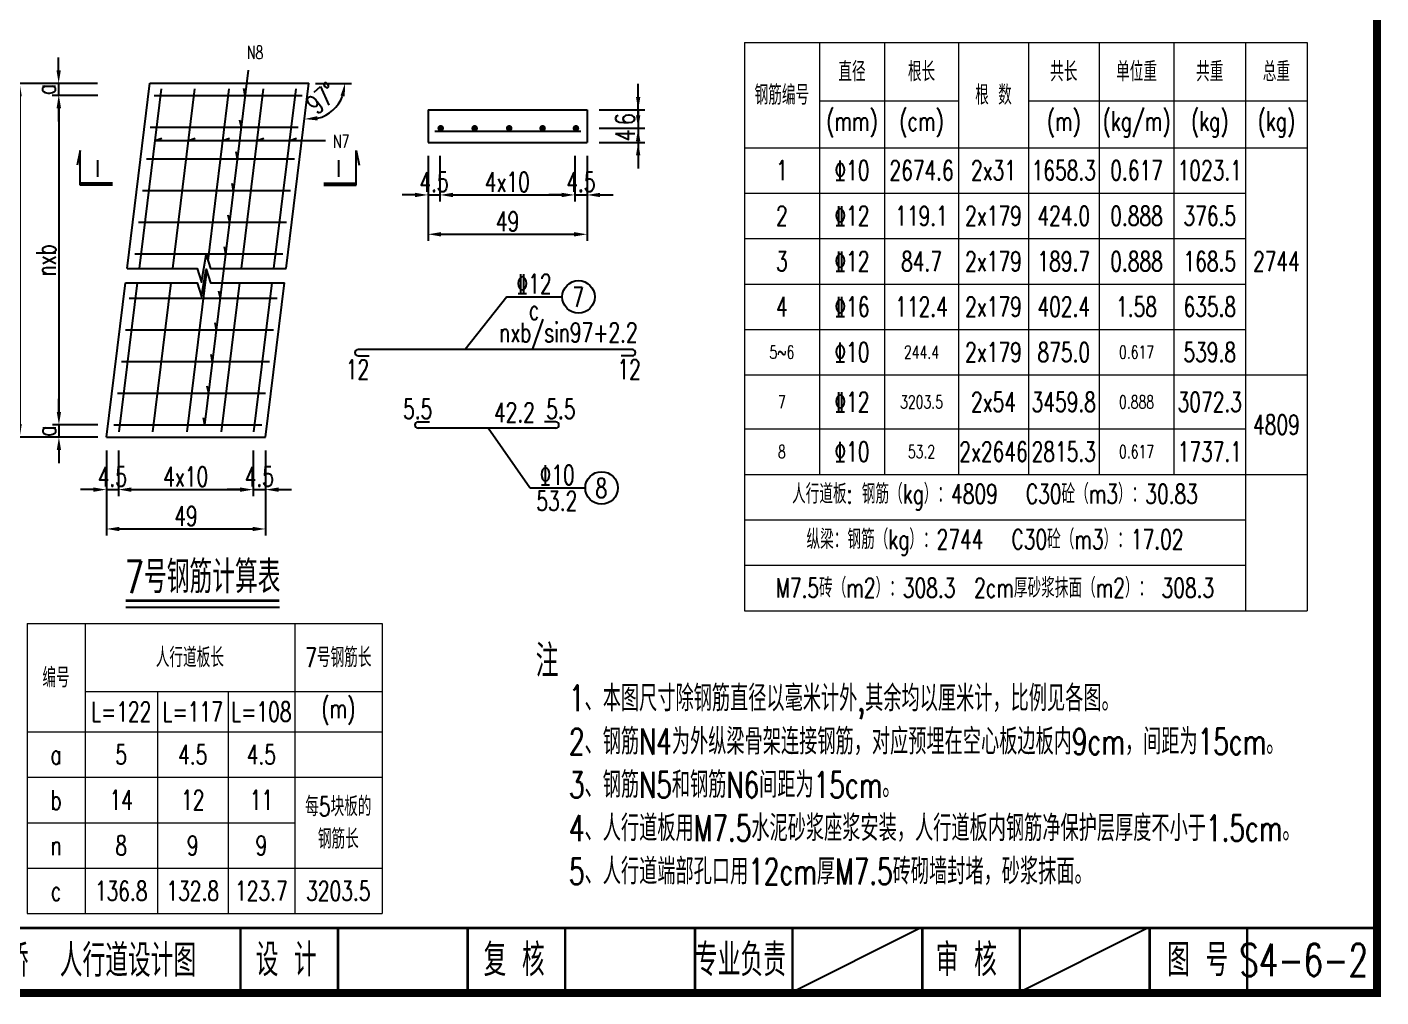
# Model space of a CAD drawing. Header units: millimetres. Extents: x -51 to 12129, y -1309 to -715.
# Drawn here: x 9811.9 to 10020.4, y -1002.3 to -852.9 of the extents above; entities that cross this region are included whole.
import ezdxf
from ezdxf.enums import TextEntityAlignment as Align

# ---------------------------------------------------------------- set-up
doc = ezdxf.new("R2010")
doc.units = ezdxf.units.MM
doc.header["$LTSCALE"] = 0.25
doc.layers.add('TEXT', color=7, linetype='Continuous', lineweight=18)
for name, color, linetype in [('图框', 7, 'Continuous'), ('文字', 7, 'Continuous'), ('标注', 4, 'Continuous'), ('次轮廓线', 7, 'Continuous'), ('钢筋', 6, 'Continuous')]:
    doc.layers.add(name, color=color, linetype=linetype)
doc.styles.get("Standard").update_dxf_attribs({"font": 'simplex1.shx', "width": 0.7, "bigfont": 'hztxt.shx'})
doc.styles.add('TEXT', font='simplex1.shx', dxfattribs={"width": 0.7, "bigfont": 'hztxt.shx'})
doc.dimstyles.new('比例1：20', dxfattribs={"dimtxt": 3, "dimasz": 2, "dimexe": 1, "dimexo": 2, "dimgap": 0.5, "dimtad": 1, "dimlfac": 2, "dimzin": 13, "dimdsep": 46, "dimtxsty": 'Standard', "dimcen": -0.09, "dimclrd": 256, "dimclre": 256, "dimclrt": 7, "dimaunit": 1, "dimadec": 0, "dimazin": 0, "dimtfac": 0.0005, "dimtix": 1, "dimtmove": 2, "dimatfit": 3, "dimldrblk": 'DIM', "dimfxl": 0, "dimtolj": 1, "dimtzin": 13, "dimarcsym": 0})
doc.dimstyles.new('比例1：25', dxfattribs={"dimtxt": 3, "dimasz": 2, "dimexe": 1, "dimexo": 1, "dimgap": 1, "dimtad": 1, "dimdec": 1, "dimlfac": 2.5, "dimzin": 9, "dimdsep": 46, "dimtxsty": 'Standard', "dimcen": -0.09, "dimclrd": 4, "dimclre": 4, "dimclrt": 7, "dimaunit": 1, "dimadec": 0, "dimazin": 0, "dimtfac": 0.0005, "dimtdec": 1, "dimtix": 1, "dimtmove": 2, "dimatfit": 3, "dimfxl": 0, "dimtolj": 1, "dimtzin": 13, "dimarcsym": 0})

# ---------------------------------------------------------------- blocks, each defined once
blk = doc.blocks.new('*D2312')
at = {"layer": 'Defpoints', "color": 0}
for p in [(9824.11, -916.02), (9848.61, -916.02), (9848.61, -930.17)]:
    blk.add_point(p, dxfattribs=at)
at = {"layer": '标注', "lineweight": -2}
for p, q in [((9824.11, -924.17), (9824.11, -931.17)), ((9848.61, -924.17), (9848.61, -931.17)), ((9826.11, -930.17), (9846.61, -930.17))]:
    blk.add_line(p, q, dxfattribs=at)
at = {"layer": '标注'}
for points in [[(9826.11, -929.84), (9826.11, -930.51), (9824.11, -930.17)], [(9846.61, -929.84), (9846.61, -930.51), (9848.61, -930.17)]]:
    blk.add_solid(points, dxfattribs=at)
at = {"layer": '标注', "color": 7, "insert": (9836.36, -928.17), "char_height": 3, "attachment_point": 5}
blk.add_mtext('\\A1;49', dxfattribs=at)
blk = doc.blocks.new('DIM')
blk.add_lwpolyline([(-1, -0.1, 0.2, 0, 0), (0, 0, 0, 0, 0)], format="xyseb")
blk = doc.blocks.new('*D2313')
at = {"layer": 'Defpoints', "color": 0}
for p in [(9824.11, -916.02), (9825.95, -916.02), (9825.95, -924.11)]:
    blk.add_point(p, dxfattribs=at)
at = {"layer": '标注', "lineweight": -2}
for p, q in [((9824.11, -918.11), (9824.11, -925.11)), ((9825.95, -918.11), (9825.95, -925.11)), ((9822.11, -924.11), (9820.11, -924.11)), ((9824.11, -924.11), (9825.95, -924.11)), ((9827.95, -924.11), (9829.95, -924.11))]:
    blk.add_line(p, q, dxfattribs=at)
at = {"layer": '标注'}
for points in [[(9822.11, -923.78), (9822.11, -924.45), (9824.11, -924.11)], [(9827.95, -923.78), (9827.95, -924.45), (9825.95, -924.11)]]:
    blk.add_solid(points, dxfattribs=at)
at = {"layer": '标注', "color": 7, "insert": (9825.03, -922.11), "char_height": 3, "attachment_point": 5}
blk.add_mtext('\\A1;4.5', dxfattribs=at)
blk = doc.blocks.new('*D2314')
at = {"layer": 'Defpoints', "color": 0}
for p in [(9825.95, -916.02), (9846.7, -916.02), (9846.7, -924.11)]:
    blk.add_point(p, dxfattribs=at)
at = {"layer": '标注', "lineweight": -2}
for p, q in [((9825.95, -918.11), (9825.95, -925.11)), ((9846.7, -918.11), (9846.7, -925.11)), ((9827.95, -924.11), (9844.7, -924.11))]:
    blk.add_line(p, q, dxfattribs=at)
at = {"layer": '标注'}
for points in [[(9827.95, -923.78), (9827.95, -924.45), (9825.95, -924.11)], [(9844.7, -923.78), (9844.7, -924.45), (9846.7, -924.11)]]:
    blk.add_solid(points, dxfattribs=at)
at = {"layer": '标注', "color": 7, "insert": (9836.32, -922.11), "char_height": 3, "attachment_point": 5}
blk.add_mtext('\\A1;4x10', dxfattribs=at)
blk = doc.blocks.new('*D2248')
at = {"layer": 'Defpoints', "color": 0}
for p in [(9846.7, -916.02), (9848.61, -916.02), (9848.61, -924.11)]:
    blk.add_point(p, dxfattribs=at)
at = {"layer": '标注', "lineweight": -2}
for p, q in [((9846.7, -918.11), (9846.7, -925.11)), ((9848.61, -918.11), (9848.61, -925.11)), ((9844.7, -924.11), (9842.7, -924.11)), ((9846.7, -924.11), (9848.61, -924.11)), ((9850.61, -924.11), (9852.61, -924.11))]:
    blk.add_line(p, q, dxfattribs=at)
at = {"layer": '标注'}
for points in [[(9844.7, -923.78), (9844.7, -924.45), (9846.7, -924.11)], [(9850.61, -923.78), (9850.61, -924.45), (9848.61, -924.11)]]:
    blk.add_solid(points, dxfattribs=at)
at = {"layer": '标注', "color": 7, "insert": (9847.65, -922.11), "char_height": 3, "attachment_point": 5}
blk.add_mtext('\\A1;4.5', dxfattribs=at)
blk = doc.blocks.new('*D2249')
at = {"layer": 'Defpoints', "color": 0}
for p in [(9835.38, -861.53), (9816.76, -863.4), (9835.38, -863.4)]:
    blk.add_point(p, dxfattribs=at)
at = {"layer": '标注', "lineweight": -2}
for p, q in [((9816.76, -859.53), (9816.76, -857.53)), ((9822.76, -861.53), (9815.76, -861.53)), ((9816.76, -861.53), (9816.76, -863.4)), ((9822.76, -863.4), (9815.76, -863.4)), ((9816.76, -865.4), (9816.76, -867.4))]:
    blk.add_line(p, q, dxfattribs=at)
at = {"layer": '标注'}
for points in [[(9816.43, -859.53), (9817.09, -859.53), (9816.76, -861.53)], [(9816.43, -865.4), (9817.09, -865.4), (9816.76, -863.4)]]:
    blk.add_solid(points, dxfattribs=at)
at = {"layer": '标注', "color": 7, "insert": (9814.76, -862.46), "char_height": 3, "attachment_point": 5, "rotation": 90}
blk.add_mtext('\\A1;a', dxfattribs=at)
blk = doc.blocks.new('*D2315')
at = {"layer": 'Defpoints', "color": 0}
for p in [(9835.42, -863.4), (9816.8, -914.14), (9833.03, -914.14)]:
    blk.add_point(p, dxfattribs=at)
at = {"layer": '标注', "lineweight": -2}
for p, q in [((9822.8, -863.4), (9815.8, -863.4)), ((9816.8, -865.4), (9816.8, -912.14)), ((9822.8, -914.14), (9815.8, -914.14))]:
    blk.add_line(p, q, dxfattribs=at)
at = {"layer": '标注'}
for points in [[(9816.47, -865.4), (9817.13, -865.4), (9816.8, -863.4)], [(9816.47, -912.14), (9817.13, -912.14), (9816.8, -914.14)]]:
    blk.add_solid(points, dxfattribs=at)
at = {"layer": '标注', "color": 7, "insert": (9814.8, -888.77), "char_height": 3, "attachment_point": 5, "rotation": 90}
blk.add_mtext('\\A1;nxb', dxfattribs=at)
blk = doc.blocks.new('*D2316')
at = {"layer": 'Defpoints', "color": 0}
for p in [(9828.92, -914.14), (9816.8, -916.02), (9828.92, -916.02)]:
    blk.add_point(p, dxfattribs=at)
at = {"layer": '标注', "lineweight": -2}
for p, q in [((9816.8, -912.14), (9816.8, -910.14)), ((9822.8, -914.14), (9815.8, -914.14)), ((9816.8, -914.14), (9816.8, -916.02)), ((9822.8, -916.02), (9815.8, -916.02)), ((9816.8, -918.02), (9816.8, -920.02))]:
    blk.add_line(p, q, dxfattribs=at)
at = {"layer": '标注'}
for points in [[(9816.47, -912.14), (9817.13, -912.14), (9816.8, -914.14)], [(9816.47, -918.02), (9817.13, -918.02), (9816.8, -916.02)]]:
    blk.add_solid(points, dxfattribs=at)
at = {"layer": '标注', "color": 7, "insert": (9814.8, -915.08), "char_height": 3, "attachment_point": 5, "rotation": 90}
blk.add_mtext('\\A1;a', dxfattribs=at)
blk = doc.blocks.new('*D2250')
at = {"layer": 'Defpoints', "color": 0}
for p in [(9873.63, -870.63), (9898.13, -870.63), (9898.13, -884.78)]:
    blk.add_point(p, dxfattribs=at)
at = {"layer": '标注', "lineweight": -2}
for p, q in [((9873.63, -878.78), (9873.63, -885.78)), ((9898.13, -878.78), (9898.13, -885.78)), ((9875.63, -884.78), (9896.13, -884.78))]:
    blk.add_line(p, q, dxfattribs=at)
at = {"layer": '标注'}
for points in [[(9875.63, -884.45), (9875.63, -885.12), (9873.63, -884.78)], [(9896.13, -884.45), (9896.13, -885.12), (9898.13, -884.78)]]:
    blk.add_solid(points, dxfattribs=at)
at = {"layer": '标注', "color": 7, "insert": (9885.88, -882.78), "char_height": 3, "attachment_point": 5}
blk.add_mtext('\\A1;49', dxfattribs=at)
blk = doc.blocks.new('*D2251')
at = {"layer": 'Defpoints', "color": 0}
for p in [(9873.63, -870.63), (9875.47, -870.63), (9875.47, -878.72)]:
    blk.add_point(p, dxfattribs=at)
at = {"layer": '标注', "lineweight": -2}
for p, q in [((9873.63, -872.72), (9873.63, -879.72)), ((9875.47, -872.72), (9875.47, -879.72)), ((9871.63, -878.72), (9869.63, -878.72)), ((9873.63, -878.72), (9875.47, -878.72)), ((9877.47, -878.72), (9879.47, -878.72))]:
    blk.add_line(p, q, dxfattribs=at)
at = {"layer": '标注'}
for points in [[(9871.63, -878.39), (9871.63, -879.06), (9873.63, -878.72)], [(9877.47, -878.39), (9877.47, -879.06), (9875.47, -878.72)]]:
    blk.add_solid(points, dxfattribs=at)
at = {"layer": '标注', "color": 7, "insert": (9874.55, -876.72), "char_height": 3, "attachment_point": 5}
blk.add_mtext('\\A1;4.5', dxfattribs=at)
blk = doc.blocks.new('*D2252')
at = {"layer": 'Defpoints', "color": 0}
for p in [(9875.47, -870.63), (9896.22, -870.63), (9896.22, -878.72)]:
    blk.add_point(p, dxfattribs=at)
at = {"layer": '标注', "lineweight": -2}
for p, q in [((9875.47, -872.72), (9875.47, -879.72)), ((9896.22, -872.72), (9896.22, -879.72)), ((9877.47, -878.72), (9894.22, -878.72))]:
    blk.add_line(p, q, dxfattribs=at)
at = {"layer": '标注'}
for points in [[(9877.47, -878.39), (9877.47, -879.06), (9875.47, -878.72)], [(9894.22, -878.39), (9894.22, -879.06), (9896.22, -878.72)]]:
    blk.add_solid(points, dxfattribs=at)
at = {"layer": '标注', "color": 7, "insert": (9885.84, -876.72), "char_height": 3, "attachment_point": 5}
blk.add_mtext('\\A1;4x10', dxfattribs=at)
blk = doc.blocks.new('*D2253')
at = {"layer": 'Defpoints', "color": 0}
for p in [(9896.22, -870.63), (9898.13, -870.63), (9898.13, -878.72)]:
    blk.add_point(p, dxfattribs=at)
at = {"layer": '标注', "lineweight": -2}
for p, q in [((9896.22, -872.72), (9896.22, -879.72)), ((9898.13, -872.72), (9898.13, -879.72)), ((9894.22, -878.72), (9892.22, -878.72)), ((9896.22, -878.72), (9898.13, -878.72)), ((9900.13, -878.72), (9902.13, -878.72))]:
    blk.add_line(p, q, dxfattribs=at)
at = {"layer": '标注'}
for points in [[(9894.22, -878.39), (9894.22, -879.06), (9896.22, -878.72)], [(9900.13, -878.39), (9900.13, -879.06), (9898.13, -878.72)]]:
    blk.add_solid(points, dxfattribs=at)
at = {"layer": '标注', "color": 7, "insert": (9897.17, -876.72), "char_height": 3, "attachment_point": 5}
blk.add_mtext('\\A1;4.5', dxfattribs=at)
blk = doc.blocks.new('*D2317')
at = {"layer": 'Defpoints', "color": 0}
for p in [(9896.41, -868.45), (9896.41, -870.63), (9905.99, -870.63)]:
    blk.add_point(p, dxfattribs=at)
at = {"layer": '标注', "lineweight": -2}
for p, q in [((9905.99, -866.45), (9905.99, -864.45)), ((9899.99, -868.45), (9906.99, -868.45)), ((9905.99, -868.45), (9905.99, -870.63)), ((9899.99, -870.63), (9906.99, -870.63)), ((9905.99, -872.63), (9905.99, -874.63))]:
    blk.add_line(p, q, dxfattribs=at)
at = {"layer": '标注'}
for points in [[(9905.65, -866.45), (9906.32, -866.45), (9905.99, -868.45)], [(9905.65, -872.63), (9906.32, -872.63), (9905.99, -870.63)]]:
    blk.add_solid(points, dxfattribs=at)
at = {"layer": '标注', "color": 7, "insert": (9903.99, -869.54), "char_height": 3, "attachment_point": 5, "rotation": 90}
blk.add_mtext('\\A1;4', dxfattribs=at)
blk = doc.blocks.new('*D2318')
at = {"layer": 'Defpoints', "color": 0}
for p in [(9895.88, -865.63), (9896.41, -868.45), (9905.99, -868.45)]:
    blk.add_point(p, dxfattribs=at)
at = {"layer": '标注', "lineweight": -2}
for p, q in [((9905.99, -863.63), (9905.99, -861.63)), ((9899.99, -865.63), (9906.99, -865.63)), ((9905.99, -865.63), (9905.99, -868.45)), ((9899.99, -868.45), (9906.99, -868.45)), ((9905.99, -870.45), (9905.99, -872.45))]:
    blk.add_line(p, q, dxfattribs=at)
at = {"layer": '标注'}
for points in [[(9905.65, -863.63), (9906.32, -863.63), (9905.99, -865.63)], [(9905.65, -870.45), (9906.32, -870.45), (9905.99, -868.45)]]:
    blk.add_solid(points, dxfattribs=at)
at = {"layer": '标注', "color": 7, "insert": (9903.99, -867.04), "char_height": 3, "attachment_point": 5, "rotation": 90}
blk.add_mtext('\\A1;6', dxfattribs=at)
blk = doc.blocks.new('*T2254')
at = {"layer": '文字', "color": 1, "lineweight": 0}
for p, q in [((0, 0), (8.92, 0)), ((0, 0), (0, -10.5)), ((8.92, 0), (20.07, 0)), ((20.07, 0), (30.94, 0)), ((30.94, 0), (41.2, 0)), ((41.2, 0), (54.65, 0)), ((54.65, 0), (54.65, -10.5)), ((0, -10.5), (0, -16.7)), ((54.65, -10.5), (54.65, -16.7)), ((0, -16.7), (0, -23.7)), ((54.65, -16.7), (54.65, -23.7)), ((0, -23.7), (0, -30.7)), ((54.65, -23.7), (54.65, -30.7)), ((0, -30.7), (0, -37.7)), ((54.65, -30.7), (54.65, -37.7)), ((0, -37.7), (0, -44.7)), ((54.65, -37.7), (54.65, -44.7)), ((0, -44.7), (8.92, -44.7)), ((8.92, -44.7), (20.07, -44.7)), ((20.07, -44.7), (30.94, -44.7)), ((30.94, -44.7), (41.2, -44.7)), ((41.2, -44.7), (54.65, -44.7))]:
    blk.add_line(p, q, dxfattribs=at)
at = {"layer": '文字', "color": 0, "lineweight": 0}
for p, q in [((8.92, 0), (8.92, -10.5)), ((41.2, 0), (41.2, -10.5)), ((8.92, -10.5), (20.07, -10.5)), ((8.92, -10.5), (8.92, -16.7)), ((20.07, -10.5), (30.94, -10.5)), ((20.07, -10.5), (20.07, -16.7)), ((30.94, -10.5), (41.2, -10.5)), ((30.94, -10.5), (30.94, -16.7)), ((41.2, -10.5), (54.65, -10.5)), ((41.2, -10.5), (41.2, -16.7)), ((0, -16.7), (8.92, -16.7)), ((8.92, -16.7), (20.07, -16.7)), ((8.92, -16.7), (8.92, -23.7)), ((20.07, -16.7), (30.94, -16.7)), ((20.07, -16.7), (20.07, -23.7)), ((30.94, -16.7), (41.2, -16.7)), ((30.94, -16.7), (30.94, -23.7)), ((41.2, -16.7), (54.65, -16.7)), ((41.2, -16.7), (41.2, -23.7)), ((0, -23.7), (8.92, -23.7)), ((8.92, -23.7), (20.07, -23.7)), ((8.92, -23.7), (8.92, -30.7)), ((20.07, -23.7), (30.94, -23.7)), ((20.07, -23.7), (20.07, -30.7)), ((30.94, -23.7), (41.2, -23.7)), ((30.94, -23.7), (30.94, -30.7)), ((41.2, -23.7), (54.65, -23.7)), ((41.2, -23.7), (41.2, -30.7)), ((0, -30.7), (8.92, -30.7)), ((8.92, -30.7), (20.07, -30.7)), ((8.92, -30.7), (8.92, -37.7)), ((20.07, -30.7), (30.94, -30.7)), ((20.07, -30.7), (20.07, -37.7)), ((30.94, -30.7), (41.2, -30.7)), ((30.94, -30.7), (30.94, -37.7)), ((41.2, -30.7), (41.2, -37.7))]:
    blk.add_line(p, q, dxfattribs=at)
at = {"layer": '文字', "color": 2, "lineweight": 0}
for p, q in [((0, -37.7), (8.92, -37.7)), ((8.92, -37.7), (20.07, -37.7)), ((8.92, -37.7), (8.92, -44.7)), ((20.07, -37.7), (30.94, -37.7)), ((20.07, -37.7), (20.07, -44.7)), ((30.94, -37.7), (41.2, -37.7)), ((30.94, -37.7), (30.94, -44.7)), ((41.2, -37.7), (54.65, -37.7)), ((41.2, -37.7), (41.2, -44.7))]:
    blk.add_line(p, q, dxfattribs=at)
at = {"layer": '文字', "color": 0, "char_height": 3, "attachment_point": 5}
for s, insert, width in [('人行道板长', (25.06, -5.25), 29.2811), ('7号钢筋长', (47.92, -5.25), 10.4527), ('{\\C256;L=122}', (14.49, -13.6), 8.1524), ('{\\C256;L=}117', (25.5, -13.6), 7.873), ('{\\C256;L=108}', (36.07, -13.6), 7.2556), ('(m)', (47.92, -13.6), 10.4527), ('5', (14.49, -20.2), 8.1524), ('4.5', (25.5, -20.2), 7.873), ('4.5', (36.07, -20.2), 7.2556), ('a', (4.46, -20.2), 5.9157), ('b', (4.46, -27.2), 5.9157), ('14', (14.49, -27.2), 8.1524), ('12', (25.5, -27.2), 7.873), ('11', (36.07, -27.2), 7.2556), ('每5块板的钢筋长', (47.92, -30.7), 10.4527), ('8', (14.49, -34.2), 8.1524), ('9', (25.5, -34.2), 7.873), ('9', (36.07, -34.2), 7.2556), ('n', (4.46, -34.2), 5.9157), ('3203.5', (47.92, -41.2), 10.4527)]:
    blk.add_mtext(s, dxfattribs=dict(at, insert=insert, width=width))
at = {"layer": '文字', "insert": (4.46, -8.35), "char_height": 3, "width": 5.9157, "attachment_point": 5}
blk.add_mtext('编号', dxfattribs=at)
at = {"layer": '文字', "color": 0, "char_height": 3, "attachment_point": 5, "style": 'TEXT'}
for s, insert, width in [('c', (4.46, -41.2), 5.9157), ('136.8', (14.49, -41.2), 8.1524), ('132.8', (25.5, -41.2), 7.873), ('123.7', (36.07, -41.2), 7.2556)]:
    blk.add_mtext(s, dxfattribs=dict(at, insert=insert, width=width))
blk = doc.blocks.new('*D2319')
at = {"layer": 'Defpoints', "color": 0}
for p in [(9835.42, -861.53), (9810.76, -916.02), (9837.73, -916.02)]:
    blk.add_point(p, dxfattribs=at)
at = {"layer": '标注', "lineweight": -2}
for p, q in [((9816.76, -861.53), (9809.76, -861.53)), ((9810.76, -863.53), (9810.76, -914.02)), ((9816.76, -916.02), (9809.76, -916.02))]:
    blk.add_line(p, q, dxfattribs=at)
at = {"layer": '标注'}
for points in [[(9810.43, -863.53), (9811.09, -863.53), (9810.76, -861.53)], [(9810.43, -914.02), (9811.09, -914.02), (9810.76, -916.02)]]:
    blk.add_solid(points, dxfattribs=at)
at = {"layer": '标注', "color": 7, "insert": (9808.76, -888.77), "char_height": 3, "attachment_point": 5, "rotation": 90}
blk.add_mtext('\\A1;L', dxfattribs=at)
blk = doc.blocks.new('*T2255')
at = {"layer": '文字', "color": 1, "lineweight": 0}
for p, q in [((0, 0), (11.56, 0)), ((0, 0), (0, -9)), ((11.56, 0), (21.59, 0)), ((21.59, 0), (32.97, 0)), ((32.97, 0), (43.75, 0)), ((43.75, 0), (54.62, 0)), ((54.62, 0), (66.15, 0)), ((66.15, 0), (77.18, 0)), ((77.18, 0), (86.65, 0)), ((86.65, 0), (86.65, -9)), ((0, -9), (0, -16.21)), ((86.65, -9), (86.65, -16.21)), ((0, -16.21), (0, -23.21)), ((86.65, -16.21), (86.65, -23.21)), ((0, -23.21), (0, -30.21)), ((86.65, -23.21), (86.65, -30.21)), ((0, -30.21), (0, -37.21)), ((86.65, -30.21), (86.65, -37.21)), ((0, -37.21), (0, -44.21)), ((86.65, -37.21), (86.65, -44.21)), ((0, -44.21), (0, -51.21)), ((86.65, -44.21), (86.65, -51.21)), ((0, -51.21), (0, -59.54)), ((86.65, -51.21), (86.65, -59.54)), ((0, -59.54), (0, -66.54)), ((86.65, -59.54), (86.65, -66.54)), ((0, -66.54), (0, -73.54)), ((86.65, -66.54), (86.65, -73.54)), ((0, -73.54), (0, -80.54)), ((86.65, -73.54), (86.65, -80.54)), ((0, -80.54), (0, -87.54)), ((86.65, -80.54), (86.65, -87.54)), ((0, -87.54), (11.56, -87.54)), ((11.56, -87.54), (21.59, -87.54)), ((21.59, -87.54), (32.97, -87.54)), ((32.97, -87.54), (43.75, -87.54)), ((43.75, -87.54), (54.62, -87.54)), ((54.62, -87.54), (66.15, -87.54)), ((66.15, -87.54), (77.18, -87.54)), ((77.18, -87.54), (86.65, -87.54))]:
    blk.add_line(p, q, dxfattribs=at)
at = {"layer": '文字', "color": 7, "lineweight": 0}
for p, q in [((11.56, 0), (11.56, -9)), ((21.59, 0), (21.59, -9)), ((32.97, 0), (32.97, -9)), ((43.75, 0), (43.75, -9)), ((54.62, 0), (54.62, -9)), ((66.15, 0), (66.15, -9)), ((77.18, 0), (77.18, -9)), ((11.56, -9), (21.59, -9)), ((11.56, -9), (11.56, -16.21)), ((21.59, -9), (32.97, -9)), ((21.59, -9), (21.59, -16.21)), ((32.97, -9), (32.97, -16.21)), ((43.75, -9), (54.62, -9)), ((43.75, -9), (43.75, -16.21)), ((54.62, -9), (66.15, -9)), ((54.62, -9), (54.62, -16.21)), ((66.15, -9), (77.18, -9)), ((66.15, -9), (66.15, -16.21)), ((77.18, -9), (86.65, -9)), ((77.18, -9), (77.18, -16.21)), ((0, -16.21), (11.56, -16.21)), ((11.56, -16.21), (21.59, -16.21)), ((11.56, -16.21), (11.56, -23.21)), ((21.59, -16.21), (32.97, -16.21)), ((21.59, -16.21), (21.59, -23.21)), ((32.97, -16.21), (43.75, -16.21)), ((32.97, -16.21), (32.97, -23.21)), ((43.75, -16.21), (54.62, -16.21)), ((43.75, -16.21), (43.75, -23.21)), ((54.62, -16.21), (66.15, -16.21)), ((54.62, -16.21), (54.62, -23.21)), ((66.15, -16.21), (77.18, -16.21)), ((66.15, -16.21), (66.15, -23.21)), ((77.18, -16.21), (86.65, -16.21)), ((77.18, -16.21), (77.18, -23.21)), ((0, -23.21), (11.56, -23.21)), ((11.56, -23.21), (21.59, -23.21)), ((11.56, -23.21), (11.56, -30.21)), ((21.59, -23.21), (32.97, -23.21)), ((21.59, -23.21), (21.59, -30.21)), ((32.97, -23.21), (43.75, -23.21)), ((32.97, -23.21), (32.97, -30.21)), ((43.75, -23.21), (54.62, -23.21)), ((43.75, -23.21), (43.75, -30.21)), ((54.62, -23.21), (66.15, -23.21)), ((54.62, -23.21), (54.62, -30.21)), ((66.15, -23.21), (77.18, -23.21)), ((66.15, -23.21), (66.15, -30.21)), ((77.18, -23.21), (77.18, -30.21)), ((0, -30.21), (11.56, -30.21)), ((11.56, -30.21), (21.59, -30.21)), ((11.56, -30.21), (11.56, -37.21)), ((21.59, -30.21), (32.97, -30.21)), ((21.59, -30.21), (21.59, -37.21)), ((32.97, -30.21), (43.75, -30.21)), ((32.97, -30.21), (32.97, -37.21)), ((43.75, -30.21), (54.62, -30.21)), ((43.75, -30.21), (43.75, -37.21)), ((54.62, -30.21), (66.15, -30.21)), ((54.62, -30.21), (54.62, -37.21)), ((66.15, -30.21), (77.18, -30.21)), ((66.15, -30.21), (66.15, -37.21)), ((77.18, -30.21), (77.18, -37.21)), ((0, -37.21), (11.56, -37.21)), ((11.56, -37.21), (21.59, -37.21)), ((11.56, -37.21), (11.56, -44.21)), ((21.59, -37.21), (32.97, -37.21)), ((21.59, -37.21), (21.59, -44.21)), ((32.97, -37.21), (43.75, -37.21)), ((32.97, -37.21), (32.97, -44.21)), ((43.75, -37.21), (54.62, -37.21)), ((43.75, -37.21), (43.75, -44.21)), ((54.62, -37.21), (66.15, -37.21)), ((54.62, -37.21), (54.62, -44.21)), ((66.15, -37.21), (77.18, -37.21)), ((66.15, -37.21), (66.15, -44.21)), ((77.18, -37.21), (77.18, -44.21)), ((0, -44.21), (11.56, -44.21)), ((11.56, -44.21), (21.59, -44.21)), ((11.56, -44.21), (11.56, -51.21)), ((21.59, -44.21), (32.97, -44.21)), ((21.59, -44.21), (21.59, -51.21)), ((32.97, -44.21), (43.75, -44.21)), ((32.97, -44.21), (32.97, -51.21)), ((43.75, -44.21), (54.62, -44.21)), ((43.75, -44.21), (43.75, -51.21)), ((54.62, -44.21), (66.15, -44.21)), ((54.62, -44.21), (54.62, -51.21)), ((66.15, -44.21), (77.18, -44.21)), ((66.15, -44.21), (66.15, -51.21)), ((77.18, -44.21), (77.18, -51.21)), ((0, -51.21), (11.56, -51.21)), ((11.56, -51.21), (21.59, -51.21)), ((11.56, -51.21), (11.56, -59.54)), ((21.59, -51.21), (32.97, -51.21)), ((21.59, -51.21), (21.59, -59.54)), ((32.97, -51.21), (43.75, -51.21)), ((32.97, -51.21), (32.97, -59.54)), ((43.75, -51.21), (54.62, -51.21)), ((43.75, -51.21), (43.75, -59.54)), ((54.62, -51.21), (66.15, -51.21)), ((54.62, -51.21), (54.62, -59.54)), ((66.15, -51.21), (77.18, -51.21)), ((66.15, -51.21), (66.15, -59.54)), ((77.18, -51.21), (86.65, -51.21)), ((77.18, -51.21), (77.18, -59.54)), ((0, -59.54), (11.56, -59.54)), ((11.56, -59.54), (21.59, -59.54)), ((11.56, -59.54), (11.56, -66.54)), ((21.59, -59.54), (32.97, -59.54)), ((21.59, -59.54), (21.59, -66.54)), ((32.97, -59.54), (43.75, -59.54)), ((32.97, -59.54), (32.97, -66.54)), ((43.75, -59.54), (54.62, -59.54)), ((43.75, -59.54), (43.75, -66.54)), ((54.62, -59.54), (66.15, -59.54)), ((54.62, -59.54), (54.62, -66.54)), ((66.15, -59.54), (77.18, -59.54)), ((66.15, -59.54), (66.15, -66.54)), ((77.18, -59.54), (77.18, -66.54)), ((0, -66.54), (11.56, -66.54)), ((11.56, -66.54), (21.59, -66.54)), ((21.59, -66.54), (32.97, -66.54)), ((32.97, -66.54), (43.75, -66.54)), ((43.75, -66.54), (54.62, -66.54)), ((54.62, -66.54), (66.15, -66.54)), ((66.15, -66.54), (77.18, -66.54)), ((77.18, -66.54), (86.65, -66.54)), ((77.18, -66.54), (77.18, -73.54)), ((0, -73.54), (11.56, -73.54)), ((11.56, -73.54), (21.59, -73.54)), ((21.59, -73.54), (32.97, -73.54)), ((32.97, -73.54), (43.75, -73.54)), ((43.75, -73.54), (54.62, -73.54)), ((54.62, -73.54), (66.15, -73.54)), ((66.15, -73.54), (77.18, -73.54)), ((77.18, -73.54), (77.18, -80.54)), ((0, -80.54), (11.56, -80.54)), ((11.56, -80.54), (21.59, -80.54)), ((21.59, -80.54), (32.97, -80.54)), ((32.97, -80.54), (43.75, -80.54)), ((43.75, -80.54), (54.62, -80.54)), ((54.62, -80.54), (66.15, -80.54)), ((66.15, -80.54), (77.18, -80.54)), ((77.18, -80.54), (77.18, -87.54))]:
    blk.add_line(p, q, dxfattribs=at)
at = {"layer": '文字', "color": 0, "char_height": 3, "attachment_point": 5}
for s, insert, width in [('直径', (16.57, -4.5), 7.0355), ('根长', (27.28, -4.5), 8.3796), ('共长', (49.18, -4.5), 7.8724), ('单位重', (60.39, -4.5), 8.5298), ('共重', (71.66, -4.5), 8.0264), ('总重', (81.92, -4.5), 6.4766), ('(mm)', (16.57, -12.6), 7.0355), ('(cm)', (27.28, -12.6), 8.3796), ('(m)', (49.18, -12.6), 7.8724), ('(kg/m)', (60.39, -12.6), 8.5298), ('(kg)', (71.66, -12.6), 8.0264), ('(kg)', (81.92, -12.6), 6.4766), ('1', (5.78, -19.71), 8.556), ('\x8310', (16.57, -19.71), 7.0355), ('2674.6', (27.28, -19.71), 8.3796), ('2x31', (38.36, -19.71), 7.7775), ('1658.3', (49.18, -19.71), 7.8724), ('0.617', (60.39, -19.71), 8.5298), ('1023.1', (71.66, -19.71), 8.0264), ('2', (5.78, -26.71), 8.556), ('\x8412', (16.57, -26.71), 7.0355), ('119.1', (27.28, -26.71), 8.3796), ('2x179', (38.36, -26.71), 7.7775), ('424.0', (49.18, -26.71), 7.8724), ('0.888', (60.39, -26.71), 8.5298), ('376.5', (71.66, -26.71), 8.0264), ('3', (5.78, -33.71), 8.556), ('\x8412', (16.57, -33.71), 7.0355), ('84.7', (27.28, -33.71), 8.3796), ('2x179', (38.36, -33.71), 7.7775), ('189.7', (49.18, -33.71), 7.8724), ('0.888', (60.39, -33.71), 8.5298), ('168.5', (71.66, -33.71), 8.0264), ('2744', (81.92, -33.71), 6.4766), ('4', (5.78, -40.71), 8.556), ('\x8416', (16.57, -40.71), 7.0355), ('112.4', (27.28, -40.71), 8.3796), ('2x179', (38.36, -40.71), 7.7775), ('402.4', (49.18, -40.71), 7.8724), ('1.58', (60.39, -40.71), 8.5298), ('635.8', (71.66, -40.71), 8.0264), ('\x8310', (16.57, -47.71), 7.0355), ('2x179', (38.36, -47.71), 7.7775), ('875.0', (49.18, -47.71), 7.8724), ('\x8412', (16.57, -55.38), 7.0355), ('3459.8', (49.18, -55.38), 7.8724), ('4809', (81.92, -58.88), 6.4766), ('\x8310', (16.57, -63.04), 7.0355), ('2x2646', (38.36, -63.04), 7.7775), ('人行道板: 钢筋（kg）：4809   C30砼（m3）：30.83', (38.59, -70.04), 74.1772), ('纵梁：钢筋（kg）：2744   C30砼（m3）：17.02', (38.59, -77.04), 74.1772), ('{\\C256;M7.5砖（m2）：308.3  }2cm厚砂浆抹面（m2）： 308.3', (38.59, -84.04), 74.1772)]:
    blk.add_mtext(s, dxfattribs=dict(at, insert=insert, width=width))
at = {"layer": '文字', "char_height": 3, "attachment_point": 5}
for s, insert, width in [('钢筋编号', (5.78, -8.1), 8.556), ('根 数', (38.36, -8.1), 7.7775)]:
    blk.add_mtext(s, dxfattribs=dict(at, insert=insert, width=width))
at = {"layer": '文字', "color": 0, "attachment_point": 5, "style": 'TEXT'}
for s, insert, char_height, width in [('5~6', (5.78, -47.71), 2, 8.556), ('244.4', (27.28, -47.71), 2, 8.3796), ('0.617', (60.39, -47.71), 2, 8.5298), ('{\\Fsimplex1,hztxt|c134;\\W0.7;539.8}', (71.66, -47.71), 3, 8.0264), ('{\\Fsimplex1,hztxt|c134;\\W0.7;2x54}', (38.36, -55.38), 3, 7.7775), ('{\\Fsimplex1,hztxt|c134;\\W0.7;3072.3}', (71.66, -55.38), 3, 8.0264), ('7', (5.78, -55.38), 2, 8.556), ('3203.5', (27.28, -55.38), 2, 8.3796), ('0.888', (60.39, -55.38), 2, 8.5298), ('8', (5.78, -63.04), 2, 8.556), ('53.2', (27.28, -63.04), 2, 8.3796), ('{\\Fsimplex1,hztxt|c134;\\W0.7;2815.3}', (49.18, -63.04), 3, 7.8724), ('0.617', (60.39, -63.04), 2, 8.5298), ('{\\Fsimplex1,hztxt|c134;\\W0.7;1737.1}', (71.66, -63.04), 3, 8.0264)]:
    blk.add_mtext(s, dxfattribs=dict(at, insert=insert, char_height=char_height, width=width))
blk = doc.blocks.new('*D2334')
at = {"layer": 'Defpoints', "color": 0}
for p in [(9830.8, -861.53), (9855.3, -861.53), (9855.3, -861.53), (9857.67, -866.54), (9851.8, -890.06)]:
    blk.add_point(p, dxfattribs=at)
at = {"layer": '标注', "color": 4, "lineweight": -2}
blk.add_line((9856.3, -861.53), (9861.85, -861.53), dxfattribs=at)
blk.add_arc((9855.3, -861.53), 5.55, 283.776, 339.224, dxfattribs=at)
at = {"layer": '标注', "color": 4}
for points in [[(9860.16, -863.43), (9860.81, -863.55), (9860.85, -861.53)], [(9856.64, -867.25), (9856.6, -866.58), (9854.63, -867.03)]]:
    blk.add_solid(points, dxfattribs=at)
at = {"layer": '标注', "color": 7, "insert": (9857.32, -863.81), "char_height": 3, "attachment_point": 5, "rotation": 41.5}
blk.add_mtext('\\A1;97°', dxfattribs=at)

msp = doc.modelspace()

# ---------------------------------------------------------------- linework, layer by layer
for p, q in [((9929.33091, -1001.65472), (9949.33091, -991.65472)), ((9964.33091, -1001.65472), (9984.33091, -991.65472))]:
    msp.add_line(p, q)
at = {"const_width": 0.4}
for points in [[(9639.75412, -991.65471), (10019.75412, -991.65471)], [(9914.75412, -1001.65471), (9914.75412, -991.65471)], [(9929.75412, -1001.65471), (9929.75412, -991.65471)], [(9949.75412, -1001.65471), (9949.75412, -991.65471)], [(9964.75412, -1001.65471), (9964.75412, -991.65471)], [(9984.75412, -1001.65471), (9984.75412, -991.65471)], [(9999.75412, -1001.65471), (9999.75412, -991.65471)]]:
    msp.add_lwpolyline(points, dxfattribs=at)
at = {"layer": '图框', "const_width": 1.2}
msp.add_lwpolyline([(10019.75412, -724.65471), (9639.75412, -724.65471), (9639.75412, -1001.65471), (10019.75412, -1001.65471)], close=True, dxfattribs=at)
at = {"layer": '图框', "const_width": 0.4}
for points in [[(9844.75412, -1001.65471), (9844.75412, -991.65471)], [(9859.75412, -1001.65471), (9859.75412, -991.65471)], [(9879.75412, -1001.65471), (9879.75412, -991.65471)], [(9894.75412, -1001.65471), (9894.75412, -991.65471)], [(9914.75412, -1001.65471), (9914.75412, -991.65471)]]:
    msp.add_lwpolyline(points, dxfattribs=at)
at = {"layer": '文字'}
for p, q in [((9873.63135, -865.62817), (9898.13135, -865.62817)), ((9873.63135, -865.62817), (9873.63135, -870.62817)), ((9898.13135, -865.62817), (9898.13135, -870.62817)), ((9873.63135, -870.62817), (9898.13135, -870.62817)), ((9827.08395, -942.23417), (9850.74627, -942.23417))]:
    msp.add_line(p, q, dxfattribs=at)
at = {"layer": '文字', "const_width": 0.4}
msp.add_lwpolyline([(9827.08395, -941.23417), (9850.74627, -941.23417)], dxfattribs=at)
at = {"layer": '文字'}
for centre in [(9896.80304, -894.4229), (9900.35435, -923.85081)]:
    msp.add_circle(centre, 2.5, dxfattribs=at)
at = {"layer": '标注'}
for p, q in [((9839.26274, -914.14116), (9845.97149, -859.50273)), ((9845.49277, -863.40163), (9845.27541, -862.33456)), ((9844.89377, -868.2801), (9844.67641, -867.21304)), ((9831.60876, -870.33921), (9832.64138, -869.99343)), ((9831.60876, -870.33921), (9857.8309, -870.33921)), ((9836.75479, -870.33921), (9837.78741, -869.99343)), ((9842.04761, -870.33921), (9843.08023, -869.99343)), ((9847.3306, -870.33921), (9848.36322, -869.99343)), ((9852.3306, -870.33921), (9853.36322, -869.99343)), ((9844.29477, -873.15857), (9844.07741, -872.09151)), ((9843.69577, -878.03704), (9843.47841, -876.96998)), ((9843.09676, -882.91551), (9842.87941, -881.84845)), ((9842.49776, -887.79398), (9842.28041, -886.72692)), ((9841.65874, -894.62727), (9841.44138, -893.56021)), ((9885.77013, -894.4229), (9879.35398, -902.5255)), ((9885.77013, -894.4229), (9894.30304, -894.4229)), ((9841.05974, -899.50575), (9840.84238, -898.43868)), ((9840.46074, -904.38422), (9840.24338, -903.31715)), ((9839.86174, -909.26269), (9839.64438, -908.19563)), ((9839.26274, -914.14116), (9839.04538, -913.0741)), ((9889.32145, -923.85081), (9882.90529, -914.62849)), ((9889.32145, -923.85081), (9897.85435, -923.85081))]:
    msp.add_line(p, q, dxfattribs=at)
at = {"layer": '次轮廓线'}
for p, q in [((9827.29767, -890.0649), (9830.80173, -861.52663)), ((9830.80173, -861.52663), (9855.30173, -861.52663)), ((9851.79767, -890.0649), (9855.30173, -861.52663)), ((9824.11126, -916.01616), (9827.02724, -892.26735)), ((9848.61126, -916.01616), (9851.52724, -892.26735)), ((9824.11126, -916.01616), (9848.61126, -916.01616))]:
    msp.add_line(p, q, dxfattribs=at)
at = {"layer": '次轮廓线', "ltscale": 2}
for points in [[(9827.29767, -890.0649), (9838.06472, -890.0649), (9838.76472, -892.1649), (9839.46472, -887.9649), (9840.16472, -890.0649), (9851.79767, -890.0649)], [(9827.02724, -892.26735), (9838.06472, -892.26735), (9838.76472, -894.36735), (9839.46472, -890.16735), (9840.16472, -892.26735), (9851.52724, -892.26735)]]:
    msp.add_lwpolyline(points, dxfattribs=at)
at = {"layer": '钢筋'}
for p, q in [((9829.18675, -890.0649), (9832.58562, -862.38336)), ((9834.33278, -890.0649), (9837.73164, -862.38336)), ((9839.77073, -888.88294), (9843.02447, -862.38336)), ((9844.90859, -890.0649), (9848.30745, -862.38336)), ((9849.90859, -890.0649), (9853.30745, -862.38336)), ((9831.4673, -863.40163), (9854.25358, -863.40163)), ((9830.8683, -868.2801), (9853.65458, -868.2801)), ((9874.67763, -868.89634), (9897.18566, -868.89634)), ((9820.06238, -871.89414), (9819.61106, -874.12306)), ((9820.06238, -877.19414), (9820.06238, -871.89414)), ((9830.2693, -873.15857), (9853.05558, -873.15857)), ((9862.57839, -877.19414), (9862.57839, -871.89414)), ((9862.57839, -871.89414), (9863.02971, -874.12306)), ((9825.06238, -876.89414), (9820.06238, -876.89414)), ((9825.06238, -877.19414), (9820.06238, -877.19414)), ((9857.57839, -876.89414), (9862.57839, -876.89414)), ((9857.57839, -877.19414), (9862.57839, -877.19414)), ((9829.6703, -878.03704), (9852.45658, -878.03704)), ((9829.0713, -882.91551), (9851.85758, -882.91551)), ((9828.47229, -887.79398), (9851.25858, -887.79398)), ((9836.53675, -915.22158), (9839.5731, -890.49251)), ((9826.0979, -915.22158), (9828.91632, -892.26735)), ((9831.24393, -915.22158), (9834.06235, -892.26735)), ((9841.81974, -915.22158), (9844.63816, -892.26735)), ((9846.81974, -915.22158), (9849.63816, -892.26735)), ((9827.63327, -894.62727), (9850.41956, -894.62727)), ((9827.03427, -899.50575), (9849.82056, -899.50575)), ((9905.10352, -902.5255), (9862.85134, -902.5255)), ((9826.43527, -904.38422), (9849.22155, -904.38422)), ((9862.85134, -903.4855), (9864.59343, -903.4855)), ((9905.10352, -903.4855), (9903.36143, -903.4855)), ((9825.83627, -909.26269), (9848.62255, -909.26269)), ((9825.23727, -914.14116), (9848.02355, -914.14116)), ((9872.10425, -913.66849), (9873.84635, -913.66849)), ((9893.31387, -914.62849), (9872.10425, -914.62849)), ((9893.31387, -913.66849), (9891.57178, -913.66849))]:
    msp.add_line(p, q, dxfattribs=at)
at = {"layer": '钢筋', "const_width": 0.5}
for points in [[(9875.58476, -868.70167, 1), (9875.58476, -868.20167, 1)], [(9880.81382, -868.70167, 1), (9880.81382, -868.20167, 1)], [(9886.13128, -868.70167, 1), (9886.13128, -868.20167, 1)], [(9891.27363, -868.70167, 1), (9891.27363, -868.20167, 1)], [(9896.40763, -868.70167, 1), (9896.40763, -868.20167, 1)]]:
    msp.add_lwpolyline(points, format="xyb", close=True, dxfattribs=at)
at = {"layer": '钢筋'}
for centre, start, end in [((9862.85134, -903.0055), 90, 270), ((9905.10352, -903.0055), 270, 90), ((9872.10425, -914.14849), 90, 270), ((9893.31387, -914.14849), 270, 90)]:
    msp.add_arc(centre, 0.48, start, end, dxfattribs=at)

# ---------------------------------------------------------------- block references
for name, p in [('*T2255', (9922.34041, -855.22957)), ('*T2254', (9811.90339, -944.72252))]:
    msp.add_blockref(name, p)

# ---------------------------------------------------------------- texts
at = {"width": 0.7}
msp.add_text('注', height=5, dxfattribs=at).set_placement((9890.20791, -952.99326))
for s, p in [('专业负责', (9921.74435, -996.56012)), ('审 核', (9956.51815, -996.56012)), ('图 号', (9992.13732, -996.56012)), ('S4-6-21', (10009.95697, -996.56012))]:
    msp.add_text(s, height=5, dxfattribs=at).set_placement(p, align=Align.MIDDLE_CENTER)
at = {"color": 7, "char_height": 2, "attachment_point": 5, "style": 'TEXT'}
for s, insert in [('N8', (9847.00732, -856.7778)), ('N7', (9860.26593, -870.46479))]:
    msp.add_mtext(s, dxfattribs=dict(at, insert=insert))
at = {"insert": (9895.33676, -954.24739), "char_height": 4, "width": 133.6074435, "attachment_point": 1}
msp.add_mtext('1、本图尺寸除钢筋直径以毫米计外,其余均以厘米计，比例见各图。\\P2、钢筋N4为外纵梁骨架连接钢筋，对应预埋在空心板边板内9cm，间距为15cm。\\P3、钢筋N5和钢筋N6间距为15cm。\\P4、人行道板用M7.5水泥砂浆座浆安装，人行道板内钢筋净保护层厚度不小于1.5cm。\\P5、人行道端部孔口用12cm厚M7.5砖砌墙封堵，砂浆抹面。', dxfattribs=at)
at = {"layer": 'TEXT'}
msp.add_text('Ⅰ', height=3, dxfattribs=at).set_placement((9822.75295, -874.74972), align=Align.MIDDLE)
at = {"layer": 'TEXT', "text_generation_flag": 2}
msp.add_text('Ⅰ', height=3, dxfattribs=at).set_placement((9859.88782, -874.74972), align=Align.MIDDLE)
at = {"layer": '图框', "width": 0.7}
for s, p in [('K0+343.4小桥  人行道设计图', (9809.75412, -996.65471)), ('设 计', (9851.79879, -996.56012)), ('复 核', (9886.8936, -996.56012))]:
    msp.add_text(s, height=5, dxfattribs=at).set_placement(p, align=Align.MIDDLE_CENTER)
at = {"layer": '文字', "width": 0.7}
for s, p in [('%%13212', (9889.96124, -892.4229)), ('c', (9889.96124, -896.4229)), ('nxb/sin97+2.2', (9895.24827, -900.11809)), ('12', (9862.7828, -905.59537)), ('12', (9904.58956, -905.58639)), ('5.5', (9872.03572, -911.70106)), ('42.2', (9886.9346, -912.22108)), ('5.5', (9894.08355, -911.70106)), ('%%13110', (9893.51255, -921.85081)), ('53.2', (9893.46401, -925.85081))]:
    msp.add_text(s, height=3, dxfattribs=at).set_placement(p, align=Align.MIDDLE)
for s, height, p in [('7', 3, (9896.75634, -894.44688)), ('8', 3, (9900.30765, -923.87479)), ('7号钢筋计算表', 5, (9838.90771, -937.56403))]:
    msp.add_text(s, height=height, dxfattribs=at).set_placement(p, align=Align.MIDDLE_CENTER)

# ---------------------------------------------------------------- dimensions: what is measured, and where the dimension line sits
at = {"layer": '标注'}
for base, p1, p2, text, picture, middle in [((9816.76034, -863.40163), (9835.38471, -861.52663), (9835.38471, -863.40163), 'a', '*D2249', (9814.76034, -862.46413)), ((9810.76034, -916.01616), (9835.4243, -861.52663), (9837.73164, -916.01616), 'L', '*D2319', (9808.76034, -888.77139)), ((9905.98609, -868.45167), (9895.88223, -865.62817), (9896.40763, -868.45167), '6', '*D2318', (9903.98609, -867.03992)), ((9816.79994, -914.14116), (9835.4243, -863.40163), (9833.03199, -914.14116), 'nxb', '*D2315', (9814.79994, -888.77139)), ((9905.98609, -870.62817), (9896.40763, -868.45167), (9896.40763, -870.62817), '4', '*D2317', (9903.98609, -869.53992)), ((9816.79994, -916.01616), (9828.9232, -914.14116), (9828.9232, -916.01616), 'a', '*D2316', (9814.79994, -915.07866))]:
    dim = msp.add_linear_dim(base=base, p1=p1, p2=p2, angle=90, text=text, dimstyle='比例1：20', dxfattribs=at)
    dim.commit()
    dim.dimension.update_dxf_attribs({"geometry": picture, "text_midpoint": middle})
dim = msp.add_angular_dim_2l(base=(9857.67473, -866.5392), line1=((9851.79767, -890.0649), (9855.30173, -861.52663)), line2=((9830.80173, -861.52663), (9855.30173, -861.52663)), dimstyle='比例1：25', dxfattribs=at)
dim.commit()
dim.dimension.update_dxf_attribs({"geometry": '*D2334', "text_midpoint": (9857.32, -863.80787)})
for base, p1, p2, text, picture, middle in [((9875.4669, -878.72402), (9873.63135, -870.62817), (9875.4669, -870.62817), '4.5', '*D2251', (9874.54912, -876.72402)), ((9896.21654, -878.72402), (9875.4669, -870.62817), (9896.21654, -870.62817), '4x10', '*D2252', (9885.84172, -876.72402)), ((9898.13135, -878.72402), (9896.21654, -870.62817), (9898.13135, -870.62817), '4.5', '*D2253', (9897.17394, -876.72402)), ((9825.9468, -924.11201), (9824.11126, -916.01616), (9825.9468, -916.01616), '4.5', '*D2313', (9825.02903, -922.11201)), ((9846.69644, -924.11201), (9825.9468, -916.01616), (9846.69644, -916.01616), '4x10', '*D2314', (9836.32162, -922.11201)), ((9848.61126, -924.11201), (9846.69644, -916.01616), (9848.61126, -916.01616), '4.5', '*D2248', (9847.65385, -922.11201))]:
    dim = msp.add_linear_dim(base=base, p1=p1, p2=p2, text=text, dimstyle='比例1：20', dxfattribs=at)
    dim.commit()
    dim.dimension.update_dxf_attribs({"geometry": picture, "text_midpoint": middle})
for base, p1, p2, picture, middle in [((9898.13135, -884.78472), (9873.63135, -870.62817), (9898.13135, -870.62817), '*D2250', (9885.88135, -882.78472)), ((9848.61126, -930.17271), (9824.11126, -916.01616), (9848.61126, -916.01616), '*D2312', (9836.36126, -928.17271))]:
    dim = msp.add_linear_dim(base=base, p1=p1, p2=p2, dimstyle='比例1：20', dxfattribs=at)
    dim.commit()
    dim.dimension.update_dxf_attribs({"geometry": picture, "text_midpoint": middle})

doc.saveas('drawing.dxf')
